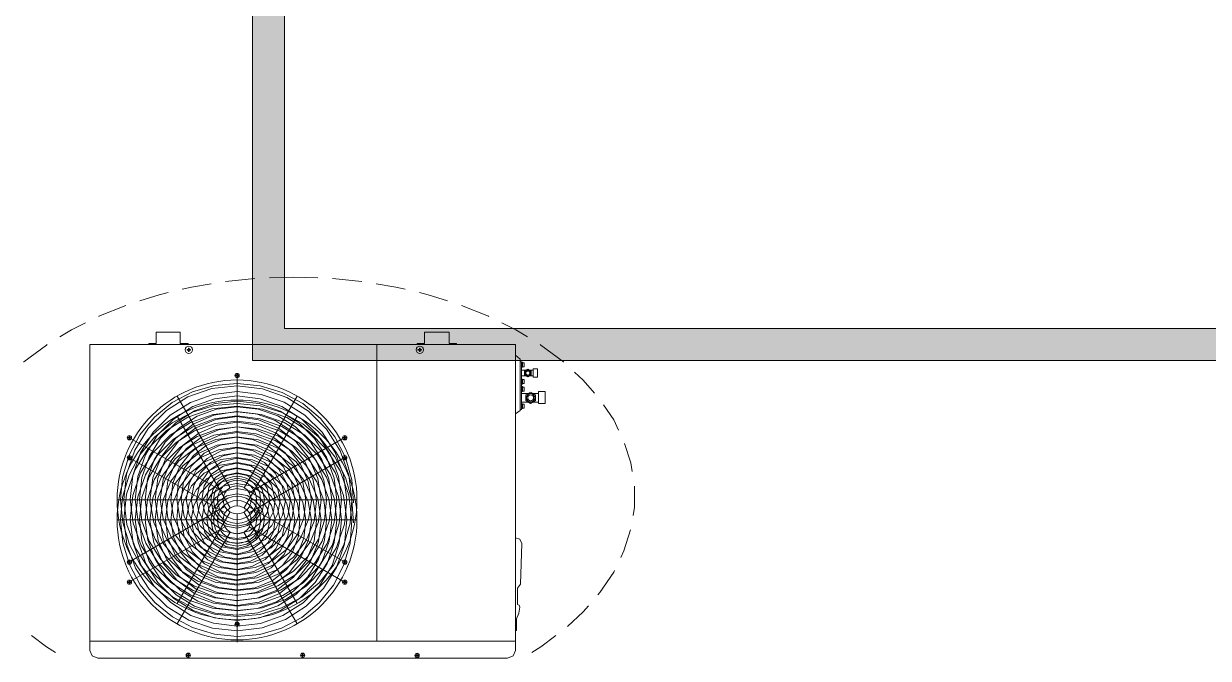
# Model space of a CAD drawing. Header units: millimetres. Extents: x 2773669 to 2919208, y -67651 to -3984.
# Drawn here: x 2820861 to 2822710, y -50773 to -49783 of the extents above; entities that cross this region are included whole.
import ezdxf

# ---------------------------------------------------------------- set-up
doc = ezdxf.new("R2010")
doc.units = ezdxf.units.MM
doc.header["$MEASUREMENT"] = 0
for name, color, linetype, true_color in [('PDF2_0_Pen_No__20', 7, 'Continuous', 0x999999), ('PDF2_a.drain', 7, 'Continuous', 0x808000), ('PDF2_Interior - Furniture _Pen_No__161', 252, 'Continuous', 0x696969)]:
    doc.layers.add(name, color=color, linetype=linetype, true_color=true_color)
doc.layers.add('PDF2_Kondenzati', color=7, linetype='Continuous')
doc.layers.add('Shell - Roof_Pen_No__82', color=7, linetype='Continuous', lineweight=0, true_color=0xaaaaaa)
doc.layers.add('Structural - Bearing_Pen_No__82', color=7, linetype='Continuous', lineweight=0, true_color=0xaaaaaa)
doc.layers.add('Structural - Bearing_Pen_No__1', color=7, linetype='Continuous', lineweight=0)
doc.layers.add('Structural - Bearing_Pen_No__19', color=255, linetype='Continuous', lineweight=0)

msp = doc.modelspace()

# ---------------------------------------------------------------- hatches: boundary and pattern name
at = {"layer": 'Structural - Bearing_Pen_No__19', "linetype": 'Continuous', "lineweight": 0}
msp.add_hatch(color=255, dxfattribs=at).paths.add_polyline_path([(2821218.17292, -50308.54946), (2821218.17292, -49658.54946), (2821268.17292, -49658.54946), (2821268.17292, -50258.54945), (2823618.17292, -50258.54945), (2823618.17292, -49658.54946), (2823667.83417, -49658.54946), (2823667.83417, -50308.54946)])

# ---------------------------------------------------------------- linework, layer by layer
at = {"layer": 'PDF2_0_Pen_No__20', "lineweight": 0}
for points in [[(2821230.17178, -50572.96558), (2821221.78671, -50586.08416), (2821209.07386, -50595.0102), (2821193.92664, -50598.36423), (2821178.23844, -50595.25364), (2821164.98462, -50586.35465), (2821156.05858, -50573.04673), (2821153.08323, -50557.35853), (2821156.05858, -50541.64329), (2821164.98462, -50528.33537), (2821178.23844, -50519.46343), (2821194.19713, -50516.35283), (2821209.88532, -50519.38228), (2821223.40963, -50528.01079), (2821232.87664, -50541.02117), (2821236.93393, -50556.60117), (2821233.6881, -50573.34426), (2821224.49157, -50587.68003), (2821210.42629, -50597.57982), (2821193.92664, -50601.63711), (2821176.34504, -50598.60767), (2821160.92733, -50588.95131), (2821150.64886, -50574.18277), (2821146.86205, -50556.60117), (2821150.10789, -50538.28926), (2821160.11587, -50522.62811), (2821175.2631, -50512.07915), (2821193.65615, -50508.2653), (2821212.86067, -50511.91686), (2821229.63081, -50522.62811), (2821240.99123, -50538.85728), (2821245.04852, -50558.11589), (2821240.72074, -50577.50975), (2821229.63081, -50594.03645), (2821213.13115, -50605.53211), (2821193.92664, -50610.50906), (2821173.36969, -50605.93784), (2821156.05858, -50594.25284), (2821143.88671, -50577.02287), (2821138.74747, -50556.60117), (2821142.53427, -50535.25982), (2821154.16518, -50517.02905), (2821172.01726, -50504.69488), (2821193.11518, -50500.17776), (2821215.56553, -50504.20801), (2821234.49956, -50516.27169), (2821247.75338, -50534.6377), (2821253.1631, -50556.60117), (2821250.72873, -50575.31881), (2821242.34366, -50592.33239), (2821229.36032, -50605.91079), (2821212.59018, -50614.70159), (2821193.92664, -50617.83923), (2821174.72212, -50615.16142), (2821157.14053, -50606.6411), (2821143.07525, -50593.0627), (2821134.1492, -50575.83273), (2821130.63289, -50556.60117), (2821136.04261, -50532.60905), (2821149.8374, -50512.1603), (2821169.85337, -50498.01388), (2821193.92664, -50492.06318), (2821213.94261, -50496.12047), (2821232.06518, -50505.72273), (2821246.94192, -50520.11259), (2821256.94991, -50538.07287), (2821261.27769, -50558.11589), (2821257.76137, -50578.72694), (2821248.02387, -50597.25524), (2821233.14713, -50612.02378), (2821214.75407, -50621.62604), (2821194.19713, -50625.1694), (2821172.28775, -50622.51864), (2821152.27178, -50613.07867), (2821136.31309, -50597.82326), (2821126.30511, -50578.34826), (2821122.5183, -50556.60117), (2821126.57559, -50534.69179), (2821136.85407, -50514.91926), (2821152.54226, -50499.04172), (2821172.28775, -50488.41162), (2821193.92664, -50483.97565), (2821216.64747, -50488.46571), (2821236.93393, -50499.23106), (2821253.43359, -50515.40613), (2821264.52352, -50535.5844), (2821269.39227, -50558.11589), (2821265.06449, -50581.29655), (2821254.24505, -50602.20513), (2821237.74539, -50618.97527), (2821217.18845, -50630.1734), (2821193.92664, -50634.79871), (2821169.85337, -50630.55208), (2821148.21448, -50619.3269), (2821130.63289, -50602.17808), (2821119.27247, -50580.62034), (2821114.6742, -50556.60117), (2821119.00198, -50532.33857), (2821130.3624, -50510.40214), (2821147.40303, -50492.7394), (2821169.04192, -50480.8921), (2821193.11518, -50475.88811), (2821218.27039, -50480.48637), (2821240.99123, -50492.06318), (2821259.38428, -50509.67183), (2821271.82664, -50531.79759), (2821277.50685, -50556.60117), (2821273.17908, -50582.64899), (2821261.27769, -50606.20833), (2821243.15512, -50625.1694), (2821219.89331, -50637.77406), (2821193.92664, -50642.88625), (2821167.419, -50638.23388), (2821143.34573, -50625.87267), (2821124.14122, -50606.93864), (2821111.42837, -50583.10881), (2821106.55962, -50556.60117), (2821110.34643, -50529.09273), (2821122.78879, -50504.23506), (2821142.53427, -50484.54367), (2821167.419, -50471.96606), (2821194.7381, -50467.80057), (2821221.78671, -50472.91276), (2821246.13046, -50485.76085), (2821265.87595, -50505.20881), (2821278.85928, -50529.52551), (2821283.99852, -50556.60117), (2821279.94123, -50585.29975), (2821267.49887, -50611.34756), (2821247.21241, -50632.22909), (2821221.78671, -50645.88864), (2821193.11518, -50650.97378), (2821164.44365, -50645.96979), (2821138.47698, -50632.39138), (2821117.92004, -50611.591), (2821104.66622, -50585.48909), (2821099.79747, -50556.60117), (2821102.23184, -50531.71645), (2821111.15788, -50508.37349), (2821125.76413, -50488.22228), (2821145.50962, -50472.72342), (2821168.50094, -50462.98592), (2821193.11518, -50459.71304), (2821218.27039, -50463.3646), (2821241.80268, -50473.1562), (2821261.81866, -50488.49276), (2821277.77734, -50508.37349), (2821288.05581, -50531.5812), (2821292.1131, -50556.60117), (2821289.67873, -50582.83833), (2821280.4822, -50607.45256), (2821264.79401, -50628.60458), (2821243.96657, -50644.72555), (2821219.35234, -50654.62534), (2821193.11518, -50657.54659), (2821167.419, -50653.81389), (2821143.07525, -50643.8059), (2821122.24782, -50628.1177), (2821105.74816, -50607.72305), (2821094.92872, -50583.89322), (2821090.33045, -50558.11589), (2821093.84677, -50531.12138), (2821104.12524, -50505.91207), (2821120.6249, -50484.16499), (2821141.9933, -50467.3137), (2821167.14851, -50456.49425), (2821193.92664, -50452.38287), (2821221.24574, -50456.30491), (2821246.40095, -50466.90797), (2821268.31033, -50483.51582), (2821285.35095, -50505.10061), (2821296.44088, -50530.25582), (2821301.03915, -50557.35853), (2821298.0638, -50585.62433), (2821287.78533, -50612.10492), (2821271.01519, -50634.87986), (2821248.56484, -50652.27212), (2821222.32768, -50663.03746), (2821193.92664, -50666.39149), (2821165.25511, -50662.95632), (2821138.47698, -50652.16392), (2821115.21518, -50634.77166), (2821097.36309, -50611.94263), (2821086.00267, -50585.2727), (2821082.21587, -50556.60117), (2821086.00267, -50527.57801), (2821097.36309, -50500.55644), (2821114.94469, -50477.26759), (2821138.2065, -50459.25321), (2821164.98462, -50447.75755), (2821193.92664, -50443.51092), (2821223.40963, -50448.16328), (2821250.72873, -50459.92943), (2821274.53151, -50478.07905), (2821292.92456, -50501.50315), (2821304.82595, -50528.7411), (2821309.96519, -50558.11589), (2821305.36692, -50588.13985), (2821293.46554, -50616.02697), (2821275.07248, -50640.07319), (2821250.99921, -50658.68264), (2821223.13914, -50670.66517), (2821193.11518, -50675.26344), (2821162.82073, -50670.66517), (2821134.41969, -50658.60149), (2821109.80545, -50639.77566), (2821090.87142, -50615.40486), (2821078.69955, -50587.08496), (2821074.10128, -50556.60117), (2821078.42906, -50525.71165), (2821090.60094, -50496.93193), (2821109.80545, -50472.18245), (2821134.41969, -50453.05908), (2821163.09122, -50440.77901), (2821193.92664, -50436.18075), (2821225.57352, -50440.80606), (2821254.78602, -50453.16727), (2821280.21171, -50472.47998), (2821299.9572, -50497.49995), (2821312.94054, -50526.68541), (2821318.07977, -50558.11589), (2821314.02248, -50590.57423), (2821301.58012, -50620.86868), (2821281.83463, -50646.86239), (2821255.86796, -50666.79722), (2821225.57352, -50679.23958), (2821193.11518, -50683.35097), (2821160.65685, -50678.48222), (2821130.3624, -50665.60708), (2821104.12524, -50645.48291), (2821084.10927, -50619.46215), (2821070.85545, -50589.1677), (2821065.9867, -50556.60117), (2821070.04399, -50523.22318), (2821082.75684, -50492.06318), (2821103.0433, -50465.258), (2821129.55094, -50444.67401), (2821160.65685, -50431.74477), (2821193.92664, -50427.33585), (2821227.46692, -50432.39394), (2821258.57282, -50445.67481), (2821285.62144, -50466.28585), (2821306.44887, -50492.95578), (2821319.97318, -50524.00759), (2821325.3829, -50557.43968), (2821320.78463, -50591.60208), (2821307.8013, -50623.51944), (2821286.97387, -50650.97378), (2821259.92526, -50672.20694), (2821228.27838, -50685.73125), (2821193.92664, -50690.68115), (2821159.5749, -50685.73125), (2821127.38705, -50672.34219), (2821099.79747, -50651.37951), (2821077.88809, -50624.16861), (2821063.82281, -50592.41353), (2821057.87212, -50558.11589), (2821062.74087, -50522.8445), (2821076.26517, -50489.89929), (2821097.63358, -50461.4171), (2821125.49365, -50439.29134), (2821157.95198, -50424.92852), (2821193.11518, -50419.24831), (2821223.9506, -50423.11627), (2821253.1631, -50433.52998), (2821279.40026, -50450.00259), (2821301.30963, -50471.72262), (2821318.35026, -50497.71634), (2821329.1697, -50526.71245), (2821333.49748, -50557.38558), (2821330.52213, -50588.87017), (2821320.78463, -50618.89413), (2821304.28498, -50645.88864), (2821282.10512, -50668.39309), (2821255.32699, -50685.24437), (2821225.57352, -50695.5499), (2821193.92664, -50698.76868), (2821162.55025, -50694.90073), (2821132.52629, -50684.29767), (2821105.74816, -50667.44639), (2821083.02733, -50645.15833), (2821065.9867, -50618.51545), (2821054.89677, -50588.76197), (2821050.56899, -50557.33148), (2821054.08531, -50525.22478), (2821064.63427, -50494.71394), (2821081.6749, -50467.28665), (2821104.39573, -50444.29533), (2821131.71483, -50426.87602), (2821162.00928, -50415.89429), (2821193.92664, -50411.91814), (2821226.65546, -50415.54265), (2821257.49088, -50426.25391), (2821285.35095, -50443.53797), (2821308.61276, -50466.52929), (2821326.19436, -50494.09183), (2821337.28429, -50524.87315), (2821341.61207, -50557.35853), (2821337.82526, -50590.43899), (2821327.00582, -50621.89652), (2821309.42422, -50650.13527), (2821285.89192, -50673.69462), (2821257.76137, -50691.41146), (2821226.38497, -50702.42024), (2821193.11518, -50706.09885), (2821159.5749, -50702.74483), (2821127.65754, -50691.92538), (2821098.98601, -50674.20854), (2821074.91274, -50650.48691), (2821056.79017, -50621.97767), (2821045.42975, -50590.14145), (2821041.64295, -50556.60117), (2821045.15927, -50522.49287), (2821056.51969, -50490.06158), (2821074.37177, -50460.93023), (2821098.71552, -50436.58648), (2821127.65754, -50418.27456), (2821159.84539, -50406.91415), (2821193.92664, -50403.0462), (2821228.27838, -50407.15758), (2821261.0072, -50418.70734), (2821290.49019, -50437.12745), (2821314.83394, -50461.55234), (2821333.49748, -50490.76485), (2821345.39887, -50523.33138), (2821349.45616, -50557.71016), (2821345.66936, -50592.44058), (2821334.30894, -50625.43989), (2821315.91588, -50655.05812), (2821291.30165, -50679.83465), (2821261.54817, -50698.52524), (2821228.81935, -50710.15615), (2821193.92664, -50714.18639), (2821158.76344, -50710.26434), (2821125.49365, -50698.63344), (2821095.46969, -50679.8617), (2821070.31448, -50654.94993), (2821051.38045, -50625.08826), (2821039.47906, -50591.73732), (2821035.15128, -50556.60117), (2821038.93809, -50521.0052), (2821050.83948, -50487.14033), (2821069.50302, -50456.71064), (2821094.65823, -50431.1497), (2821124.68219, -50411.7829), (2821158.49296, -50399.50283), (2821193.92664, -50394.95866), (2821229.90129, -50399.47578), (2821263.98255, -50411.64765), (2821294.54748, -50430.93332), (2821320.24366, -50456.41311), (2821339.71866, -50486.81575), (2821352.16103, -50520.76176), (2821356.75929, -50556.60117), (2821353.51346, -50593.46843), (2821342.15304, -50628.63163), (2821322.67804, -50660.25146), (2821296.98185, -50686.705), (2821265.60546, -50706.61278), (2821230.71275, -50718.94695), (2821193.92664, -50723.05834), (2821157.14053, -50718.64941), (2821121.97733, -50706.20705), (2821090.33045, -50686.35337), (2821064.0933, -50660.06212), (2821044.07732, -50628.63163), (2821031.63496, -50593.54958), (2821027.0367, -50556.60117), (2821031.09399, -50519.24704), (2821043.26587, -50483.73221), (2821063.01135, -50451.81484), (2821089.51899, -50425.17196), (2821121.16587, -50405.07484), (2821156.59955, -50392.60543), (2821193.92664, -50388.38585), (2821231.52421, -50392.60543), (2821267.49887, -50405.02074), (2821299.68672, -50424.98262), (2821326.73533, -50451.54436), (2821347.29227, -50483.40762), (2821360.27561, -50519.0036), (2821365.14436, -50556.60117), (2821361.35755, -50595.0102), (2821349.18568, -50631.57993), (2821328.89922, -50664.47104), (2821301.85061, -50692.00653), (2821269.39227, -50712.80691), (2821233.14713, -50725.81729), (2821194.7381, -50730.38851), (2821155.7881, -50726.33122), (2821118.46101, -50713.69952), (2821084.92073, -50693.11552), (2821056.79017, -50665.60708), (2821035.69225, -50632.55368), (2821022.16795, -50595.60527), (2821017.2992, -50556.60117), (2821021.62697, -50517.1102), (2821034.33982, -50479.53967), (2821055.43774, -50445.8371), (2821083.5683, -50417.73359), (2821117.10858, -50396.66272), (2821154.70615, -50383.70644), (2821194.19713, -50379.54095), (2821233.6881, -50384.27446), (2821271.55616, -50397.60942), (2821305.36692, -50418.89668), (2821333.49748, -50447.10839), (2821354.86589, -50480.86505), (2821368.39019, -50518.48968), (2821373.25894, -50558.11589), (2821370.55408, -50593.49548), (2821360.81658, -50627.63083), (2821344.31693, -50659.11541), (2821322.13706, -50686.73205), (2821294.81797, -50709.34469), (2821263.44157, -50726.03368), (2821229.63081, -50736.12282), (2821194.19713, -50739.23341), (2821158.76344, -50735.77118), (2821124.4117, -50725.43861), (2821093.03531, -50708.64142), (2821065.44573, -50686.02878), (2821042.72489, -50658.46625), (2821025.95475, -50627.00871), (2821015.67628, -50592.87336), (2821012.15996, -50557.35853), (2821015.40579, -50521.76256), (2821025.41378, -50487.46492), (2821042.18392, -50455.87214), (2821064.90476, -50428.22845), (2821092.49434, -50405.56172), (2821124.14122, -50388.84567), (2821158.49296, -50378.67539), (2821193.92664, -50375.48366), (2821229.90129, -50379.08112), (2821264.52352, -50389.76533), (2821296.44088, -50407.07644), (2821324.30095, -50430.36529), (2821346.7513, -50458.68519), (2821363.25096, -50490.92714), (2821373.25894, -50525.7928), (2821375.69332, -50561.92975)], [(2821193.92664, -50535.6385), (2821193.92664, -50366.58466)], [(2821183.10719, -50538.55975), (2821100.60892, -50395.36439)], [(2821205.01657, -50538.55975), (2821287.78533, -50395.44553)], [(2821028.9301, -50461.79578), (2821175.2631, -50546.40384)], [(2821212.59018, -50546.2145), (2821358.92318, -50461.57939)], [(2821007.02072, -50557.35853), (2821172.28775, -50557.35853)], [(2821215.83602, -50557.35853), (2821381.10304, -50557.33148)], [(2821028.65961, -50652.5426), (2821174.99261, -50567.90749)], [(2821100.33844, -50719.27153), (2821183.10719, -50576.13027)], [(2821193.92664, -50748.1324), (2821193.92664, -50579.05152)], [(2821287.51484, -50719.35268), (2821204.74608, -50576.13027)], [(2821212.86067, -50568.12388), (2821359.19366, -50652.73194)]]:
    msp.add_lwpolyline(points, dxfattribs=at)
for points in [[(2821025.41378, -50459.87533), (2821023.24989, -50459.87533), (2821023.24989, -50460.68679), (2821025.41378, -50460.68679), (2821025.41378, -50462.98592), (2821026.22524, -50462.98592), (2821026.22524, -50460.68679), (2821028.65961, -50460.68679), (2821028.65961, -50459.87533), (2821026.22524, -50459.87533), (2821026.22524, -50457.5762), (2821025.41378, -50457.5762)], [(2821361.62804, -50459.87533), (2821359.46415, -50459.87533), (2821359.46415, -50460.71384), (2821361.62804, -50460.71384), (2821361.62804, -50463.01297), (2821362.4395, -50463.01297), (2821362.4395, -50460.71384), (2821364.87387, -50460.71384), (2821364.87387, -50459.87533), (2821362.4395, -50459.87533), (2821362.4395, -50457.5762), (2821361.62804, -50457.5762)], [(2821025.41378, -50654.00323), (2821023.24989, -50654.00323), (2821023.24989, -50654.84173), (2821025.41378, -50654.84173), (2821025.41378, -50657.14087), (2821026.22524, -50657.14087), (2821026.22524, -50654.84173), (2821028.65961, -50654.84173), (2821028.65961, -50654.00323), (2821026.22524, -50654.00323), (2821026.22524, -50651.70409), (2821025.41378, -50651.70409)], [(2821361.62804, -50654.00323), (2821359.46415, -50654.00323), (2821359.46415, -50654.84173), (2821361.62804, -50654.84173), (2821361.62804, -50657.14087), (2821362.4395, -50657.14087), (2821362.4395, -50654.84173), (2821364.87387, -50654.84173), (2821364.87387, -50654.00323), (2821362.4395, -50654.00323), (2821362.4395, -50651.70409), (2821361.62804, -50651.70409)]]:
    msp.add_lwpolyline(points, close=True, dxfattribs=at)
at = {"layer": 'PDF2_a.drain', "lineweight": 0}
for points in [[(2821108.45302, -50197.20625), (2821123.05927, -50193.77108), (2821153.35372, -50188.71299)], [(2821176.07455, -50185.00733), (2821221.51622, -50180.51726)], [(2821244.50755, -50179.32712), (2821282.3756, -50178.10993), (2821320.24366, -50179.32712)], [(2821342.9645, -50180.51726), (2821388.67665, -50185.00733)], [(2821411.127, -50188.71299), (2821441.69193, -50193.77108), (2821456.29819, -50197.20625)], [(2821042.18392, -50215.30177), (2821072.47837, -50205.80771), (2821086.27316, -50202.50778)], [(2821478.47805, -50202.50778), (2821492.27284, -50205.80771), (2821522.56729, -50215.30177)], [(2820978.07871, -50239.48323), (2820978.07871, -50239.37504), (2821020.54503, -50222.44261)], [(2821544.20618, -50222.44261), (2821586.40201, -50239.37504), (2821586.6725, -50239.48323)], [(2820917.48981, -50271.67108), (2820935.61239, -50260.5541), (2820957.52176, -50249.68056)], [(2821607.22945, -50249.68056), (2821629.13882, -50260.5541), (2821647.26139, -50271.67108)], [(2820860.95821, -50310.94567), (2820861.2287, -50310.70223), (2820896.3919, -50284.41098), (2820897.74433, -50283.59952)], [(2821667.00688, -50283.59952), (2821668.08882, -50284.41098), (2821703.25202, -50310.70223), (2821703.52251, -50310.94567)], [(2821720.56313, -50326.47157), (2821734.08744, -50339.13032), (2821751.93953, -50359.66022)], [(2821766.0048, -50377.72869), (2821781.693, -50401.23394), (2821789.26661, -50417.00328)], [(2821798.73363, -50437.77661), (2821808.47113, -50468.17926), (2821810.63502, -50481.8929)], [(2821814.15133, -50504.53259), (2821814.15133, -50537.26141), (2821811.98745, -50550.1636)], [(2821808.20064, -50572.74919), (2821797.65168, -50605.64031), (2821792.78293, -50615.75649)], [(2821782.77494, -50636.34048), (2821781.693, -50638.66666), (2821760.3246, -50670.50288), (2821757.07876, -50674.23559)], [(2821742.20202, -50691.5467), (2821734.08744, -50700.77028), (2821709.4732, -50723.57226)], [(2820910.45718, -50764.09108), (2820896.3919, -50755.46257), (2820873.13009, -50737.93507)], [(2821691.62112, -50737.93507), (2821668.08882, -50755.46257), (2821654.02355, -50764.09108)]]:
    msp.add_lwpolyline(points, dxfattribs=at)
at = {"layer": 'PDF2_a.drain', "color": 7, "lineweight": 0}
for centre, radius in [((2821193.95628, -50525.93063), 187.14677), ((2821652.09941, -50366.5808), 6.52266), ((2821193.96901, -50525.88918), 36.74386), ((2821194.02737, -50526.08287), 30.46437), ((2821194.08092, -50525.92049), 21.75518)]:
    msp.add_circle(centre, radius, dxfattribs=at)
for points in [[(2821112.7808, -50291.63296), (2821112.7808, -50288.44122), (2821115.48566, -50285.8716), (2821118.7315, -50285.8716)], [(2821118.7315, -50297.39431), (2821115.48566, -50297.39431), (2821112.7808, -50294.79765), (2821112.7808, -50291.63296)], [(2821118.7315, -50285.8716), (2821121.70684, -50285.8716), (2821124.4117, -50288.44122), (2821124.4117, -50291.63296)], [(2821124.4117, -50291.63296), (2821124.4117, -50294.79765), (2821121.70684, -50297.39431), (2821118.7315, -50297.39431)], [(2821473.33881, -50291.63296), (2821473.33881, -50288.44122), (2821476.04367, -50285.8716), (2821479.01902, -50285.8716)], [(2821479.01902, -50297.39431), (2821476.04367, -50297.39431), (2821473.33881, -50294.79765), (2821473.33881, -50291.63296)], [(2821479.01902, -50285.8716), (2821482.26485, -50285.8716), (2821484.96971, -50288.44122), (2821484.96971, -50291.63296)], [(2821484.96971, -50291.63296), (2821484.96971, -50294.79765), (2821482.26485, -50297.39431), (2821479.01902, -50297.39431)], [(2821190.68081, -50331.85425), (2821190.68081, -50330.01494), (2821192.03324, -50328.50022), (2821193.92664, -50328.50022)], [(2821193.92664, -50335.23532), (2821192.03324, -50335.23532), (2821190.68081, -50333.7206), (2821190.68081, -50331.85425)], [(2821193.92664, -50328.50022), (2821195.82004, -50328.50022), (2821197.44296, -50330.01494), (2821197.44296, -50331.85425)], [(2821197.44296, -50331.85425), (2821197.44296, -50333.7206), (2821195.82004, -50335.23532), (2821193.92664, -50335.23532)], [(2821643.2041, -50328.04039), (2821643.2041, -50325.60602), (2821645.0975, -50323.63147), (2821647.53188, -50323.63147)], [(2821647.53188, -50332.47636), (2821645.0975, -50332.47636), (2821643.2041, -50330.47477), (2821643.2041, -50328.04039)], [(2821644.55653, -50328.04039), (2821644.55653, -50326.33633), (2821645.90896, -50324.9298), (2821647.53188, -50324.9298)], [(2821647.53188, -50331.15098), (2821645.90896, -50331.15098), (2821644.55653, -50329.7715), (2821644.55653, -50328.04039)], [(2821647.53188, -50323.63147), (2821649.96625, -50323.63147), (2821652.13014, -50325.60602), (2821652.13014, -50328.04039)], [(2821647.53188, -50324.9298), (2821649.42528, -50324.9298), (2821650.77771, -50326.33633), (2821650.77771, -50328.04039)], [(2821652.13014, -50328.04039), (2821652.13014, -50330.47477), (2821649.96625, -50332.47636), (2821647.53188, -50332.47636)], [(2821650.77771, -50328.04039), (2821650.77771, -50329.7715), (2821649.42528, -50331.15098), (2821647.53188, -50331.15098)], [(2821647.53188, -50366.63876), (2821647.53188, -50364.12324), (2821649.69577, -50362.06755), (2821652.13014, -50362.06755)], [(2821652.13014, -50371.18293), (2821649.69577, -50371.18293), (2821647.53188, -50369.15428), (2821647.53188, -50366.63876)], [(2821652.13014, -50362.06755), (2821654.56452, -50362.06755), (2821656.72841, -50364.12324), (2821656.72841, -50366.63876)], [(2821656.72841, -50366.63876), (2821656.72841, -50369.15428), (2821654.56452, -50371.18293), (2821652.13014, -50371.18293)], [(2821022.43843, -50428.93172), (2821022.43843, -50427.06536), (2821024.06135, -50425.55064), (2821025.95475, -50425.55064)], [(2821025.95475, -50432.28575), (2821024.06135, -50432.28575), (2821022.43843, -50430.79807), (2821022.43843, -50428.93172)], [(2821025.95475, -50425.55064), (2821027.84816, -50425.55064), (2821029.20059, -50427.06536), (2821029.20059, -50428.93172)], [(2821029.20059, -50428.93172), (2821029.20059, -50430.79807), (2821027.84816, -50432.28575), (2821025.95475, -50432.28575)], [(2821358.65269, -50428.93172), (2821358.65269, -50427.06536), (2821360.27561, -50425.57769), (2821362.16901, -50425.57769)], [(2821362.16901, -50432.28575), (2821360.27561, -50432.28575), (2821358.65269, -50430.79807), (2821358.65269, -50428.93172)], [(2821362.16901, -50425.57769), (2821364.06242, -50425.57769), (2821365.41485, -50427.06536), (2821365.41485, -50428.93172)], [(2821365.41485, -50428.93172), (2821365.41485, -50430.79807), (2821364.06242, -50432.28575), (2821362.16901, -50432.28575)], [(2821022.43843, -50623.05961), (2821022.43843, -50621.19326), (2821024.06135, -50619.70559), (2821025.95475, -50619.70559)], [(2821025.95475, -50626.41364), (2821024.06135, -50626.41364), (2821022.43843, -50624.92597), (2821022.43843, -50623.05961)], [(2821025.95475, -50619.70559), (2821027.84816, -50619.70559), (2821029.20059, -50621.19326), (2821029.20059, -50623.05961)], [(2821029.20059, -50623.05961), (2821029.20059, -50624.92597), (2821027.84816, -50626.41364), (2821025.95475, -50626.41364)], [(2821358.65269, -50623.05961), (2821358.65269, -50621.19326), (2821360.27561, -50619.70559), (2821362.16901, -50619.70559)], [(2821362.16901, -50626.41364), (2821360.27561, -50626.41364), (2821358.65269, -50624.92597), (2821358.65269, -50623.05961)], [(2821362.16901, -50619.70559), (2821364.06242, -50619.70559), (2821365.41485, -50621.19326), (2821365.41485, -50623.05961)], [(2821365.41485, -50623.05961), (2821365.41485, -50624.92597), (2821364.06242, -50626.41364), (2821362.16901, -50626.41364)], [(2821190.68081, -50720.13709), (2821190.68081, -50718.27073), (2821192.03324, -50716.75601), (2821193.92664, -50716.75601)], [(2821193.92664, -50723.49111), (2821192.03324, -50723.49111), (2821190.68081, -50721.97639), (2821190.68081, -50720.13709)], [(2821193.92664, -50716.75601), (2821195.82004, -50716.75601), (2821197.44296, -50718.27073), (2821197.44296, -50720.13709)], [(2821197.44296, -50720.13709), (2821197.44296, -50721.97639), (2821195.82004, -50723.49111), (2821193.92664, -50723.49111)], [(2821114.40372, -50768.52705), (2821114.40372, -50766.6607), (2821115.75615, -50765.17303), (2821117.64955, -50765.17303)], [(2821117.64955, -50765.17303), (2821119.54295, -50765.17303), (2821121.16587, -50766.6607), (2821121.16587, -50768.52705)], [(2821292.92456, -50768.52705), (2821292.92456, -50766.6607), (2821294.54748, -50765.17303), (2821296.44088, -50765.17303)], [(2821296.44088, -50765.17303), (2821298.0638, -50765.17303), (2821299.68672, -50766.6607), (2821299.68672, -50768.52705)], [(2821471.44541, -50768.85164), (2821471.44541, -50767.01233), (2821473.06833, -50765.49761), (2821474.96173, -50765.49761)], [(2821474.96173, -50765.49761), (2821476.85513, -50765.49761), (2821478.20756, -50767.01233), (2821478.20756, -50768.85164)], [(2821117.64955, -50771.88108), (2821115.75615, -50771.88108), (2821114.40372, -50770.39341), (2821114.40372, -50768.52705)], [(2821121.16587, -50768.52705), (2821121.16587, -50770.39341), (2821119.54295, -50771.88108), (2821117.64955, -50771.88108)], [(2821296.44088, -50771.88108), (2821294.54748, -50771.88108), (2821292.92456, -50770.39341), (2821292.92456, -50768.52705)], [(2821299.68672, -50768.52705), (2821299.68672, -50770.39341), (2821298.0638, -50771.88108), (2821296.44088, -50771.88108)], [(2821474.96173, -50772.23271), (2821473.06833, -50772.23271), (2821471.44541, -50770.71799), (2821471.44541, -50768.85164)], [(2821478.20756, -50768.85164), (2821478.20756, -50770.71799), (2821476.85513, -50772.23271), (2821474.96173, -50772.23271)]]:
    msp.add_open_spline(points, degree=3, dxfattribs=at)
at = {"layer": 'PDF2_Interior - Furniture _Pen_No__161', "color": 253, "lineweight": 0, "true_color": 0x999999}
for centre, radius in [((2821193.9332, -50557.28393), 187.16986), ((2821193.96328, -50557.25988), 36.74954), ((2821194.02737, -50557.43222), 30.46437), ((2821194.07525, -50557.29122), 21.76081)]:
    msp.add_circle(centre, radius, dxfattribs=at)
for points in [[(2821022.43843, -50460.28106), (2821022.43843, -50458.44175), (2821024.06135, -50456.92703), (2821025.95475, -50456.92703)], [(2821025.95475, -50463.66214), (2821024.06135, -50463.66214), (2821022.43843, -50462.14741), (2821022.43843, -50460.28106)], [(2821025.95475, -50456.92703), (2821027.84816, -50456.92703), (2821029.20059, -50458.44175), (2821029.20059, -50460.28106)], [(2821029.20059, -50460.28106), (2821029.20059, -50462.14741), (2821027.84816, -50463.66214), (2821025.95475, -50463.66214)], [(2821358.65269, -50460.30811), (2821358.65269, -50458.44175), (2821360.27561, -50456.92703), (2821362.16901, -50456.92703)], [(2821362.16901, -50463.66214), (2821360.27561, -50463.66214), (2821358.65269, -50462.14741), (2821358.65269, -50460.30811)], [(2821362.16901, -50456.92703), (2821364.06242, -50456.92703), (2821365.41485, -50458.44175), (2821365.41485, -50460.30811)], [(2821365.41485, -50460.30811), (2821365.41485, -50462.14741), (2821364.06242, -50463.66214), (2821362.16901, -50463.66214)], [(2821022.43843, -50654.40896), (2821022.43843, -50652.56965), (2821024.06135, -50651.05493), (2821025.95475, -50651.05493)], [(2821025.95475, -50657.79003), (2821024.06135, -50657.79003), (2821022.43843, -50656.27531), (2821022.43843, -50654.40896)], [(2821025.95475, -50651.05493), (2821027.84816, -50651.05493), (2821029.20059, -50652.56965), (2821029.20059, -50654.40896)], [(2821029.20059, -50654.40896), (2821029.20059, -50656.27531), (2821027.84816, -50657.79003), (2821025.95475, -50657.79003)], [(2821358.65269, -50654.436), (2821358.65269, -50652.56965), (2821360.27561, -50651.05493), (2821362.16901, -50651.05493)], [(2821362.16901, -50657.79003), (2821360.27561, -50657.79003), (2821358.65269, -50656.27531), (2821358.65269, -50654.436)], [(2821362.16901, -50651.05493), (2821364.06242, -50651.05493), (2821365.41485, -50652.56965), (2821365.41485, -50654.436)], [(2821365.41485, -50654.436), (2821365.41485, -50656.27531), (2821364.06242, -50657.79003), (2821362.16901, -50657.79003)]]:
    msp.add_open_spline(points, degree=3, dxfattribs=at)
at = {"layer": 'PDF2_Kondenzati', "lineweight": 0}
for points in [[(2821056.2492, -50283.19379), (2821056.2492, -50281.94955), (2821067.60962, -50281.94955), (2821067.60962, -50264.01632), (2821104.9367, -50264.01632), (2821104.9367, -50281.94955), (2821117.64955, -50281.94955), (2821117.64955, -50283.19379)], [(2821474.96173, -50283.19379), (2821474.96173, -50281.94955), (2821486.59263, -50281.94955), (2821486.59263, -50264.01632), (2821525.00166, -50264.01632), (2821525.00166, -50281.94955), (2821536.36208, -50281.94955), (2821536.36208, -50283.19379)], [(2821412.20895, -50746.42834), (2821412.20895, -50283.19379)], [(2821638.06486, -50311.02681), (2821639.14681, -50311.02681), (2821639.14681, -50318.73567), (2821638.06486, -50318.73567)], [(2821639.14681, -50318.11355), (2821642.12216, -50318.11355), (2821642.12216, -50311.81122), (2821639.14681, -50311.81122)], [(2821193.92664, -50504.28915), (2821193.92664, -50335.23532)], [(2821638.06486, -50323.52327), (2821655.91695, -50323.52327)], [(2821655.91695, -50332.55751), (2821638.06486, -50332.55751)], [(2821638.06486, -50337.42626), (2821639.14681, -50337.42626), (2821639.14681, -50345.13511), (2821638.06486, -50345.13511)], [(2821639.14681, -50344.513), (2821642.12216, -50344.513), (2821642.12216, -50338.21067), (2821639.14681, -50338.21067)], [(2821230.17178, -50541.61624), (2821221.78671, -50554.70777), (2821209.07386, -50563.63381), (2821193.92664, -50566.98784), (2821178.23844, -50563.87725), (2821164.98462, -50554.97825), (2821156.05858, -50541.69739), (2821153.08323, -50525.98214), (2821156.05858, -50510.29395), (2821164.98462, -50496.98603), (2821178.23844, -50488.08703), (2821194.19713, -50485.00349), (2821209.88532, -50488.03294), (2821223.40963, -50496.6344), (2821232.87664, -50509.64478), (2821236.93393, -50525.22478), (2821233.6881, -50541.96787), (2821224.49157, -50556.30364), (2821210.42629, -50566.20343), (2821193.92664, -50570.28777), (2821176.34504, -50567.23128), (2821160.92733, -50557.60197), (2821150.64886, -50542.83343), (2821146.86205, -50525.22478), (2821150.10789, -50506.91287), (2821160.11587, -50491.27877), (2821175.2631, -50480.72981), (2821193.65615, -50476.91596), (2821212.86067, -50480.54047), (2821229.63081, -50491.27877), (2821240.99123, -50507.48089), (2821245.04852, -50526.76655), (2821240.72074, -50546.16041), (2821229.63081, -50562.68711), (2821213.13115, -50574.18277), (2821193.92664, -50579.13267), (2821173.36969, -50574.56145), (2821156.05858, -50562.87645), (2821143.88671, -50545.64648), (2821138.74747, -50525.22478), (2821142.53427, -50503.91047), (2821154.16518, -50485.67971), (2821172.01726, -50473.34554), (2821193.11518, -50468.80137), (2821215.56553, -50472.83162), (2821234.49956, -50484.8953), (2821247.75338, -50503.26131), (2821253.1631, -50525.22478), (2821250.72873, -50543.94242), (2821242.34366, -50560.956), (2821229.36032, -50574.5344), (2821212.59018, -50583.3252), (2821193.92664, -50586.46284), (2821174.72212, -50583.81208), (2821157.14053, -50575.26471), (2821143.07525, -50561.71336), (2821134.1492, -50544.45634), (2821130.63289, -50525.22478), (2821136.04261, -50501.23266), (2821149.8374, -50480.81096), (2821169.85337, -50466.66453), (2821193.92664, -50460.71384), (2821213.94261, -50464.74408), (2821232.06518, -50474.34634), (2821246.94192, -50488.7362), (2821256.94991, -50506.69648), (2821261.27769, -50526.76655), (2821257.76137, -50547.35055), (2821248.02387, -50565.90589), (2821233.14713, -50580.64739), (2821214.75407, -50590.24965), (2821194.19713, -50593.79301), (2821172.28775, -50591.14225), (2821152.27178, -50581.72933), (2821136.31309, -50566.47391), (2821126.30511, -50546.97186), (2821122.5183, -50525.22478), (2821126.57559, -50503.3154), (2821136.85407, -50483.54287), (2821152.54226, -50467.66533), (2821172.28775, -50457.03523), (2821193.92664, -50452.6263), (2821216.64747, -50457.08932), (2821236.93393, -50467.88172), (2821253.43359, -50484.02974), (2821264.52352, -50504.23506), (2821269.39227, -50526.76655), (2821265.06449, -50549.92016), (2821254.24505, -50570.82874), (2821237.74539, -50587.62593), (2821217.18845, -50598.79701), (2821193.92664, -50603.42232), (2821169.85337, -50599.17569), (2821148.21448, -50587.97756), (2821130.63289, -50570.80169), (2821119.27247, -50549.24395), (2821114.6742, -50525.22478), (2821119.00198, -50500.96217), (2821130.3624, -50479.0528), (2821147.40303, -50461.39005), (2821169.04192, -50449.54276), (2821193.11518, -50444.53877), (2821218.27039, -50449.10998), (2821240.99123, -50460.71384), (2821259.38428, -50478.29544), (2821271.82664, -50500.4212), (2821277.50685, -50525.22478), (2821273.17908, -50551.27259), (2821261.27769, -50574.85898), (2821243.15512, -50593.79301), (2821219.89331, -50606.39767), (2821193.92664, -50611.50986), (2821167.419, -50606.85749), (2821143.34573, -50594.52333), (2821124.14122, -50575.56225), (2821111.42837, -50551.75947), (2821106.55962, -50525.22478), (2821110.34643, -50497.74339), (2821122.78879, -50472.88571), (2821142.53427, -50453.16727), (2821167.419, -50440.58967), (2821194.7381, -50436.42418), (2821221.78671, -50441.53637), (2821246.13046, -50454.38446), (2821265.87595, -50473.83242), (2821278.85928, -50498.17617), (2821283.99852, -50525.22478), (2821279.94123, -50553.92336), (2821267.49887, -50579.99822), (2821247.21241, -50600.8527), (2821221.78671, -50614.51225), (2821193.11518, -50619.59739), (2821164.44365, -50614.5934), (2821138.47698, -50601.04204), (2821117.92004, -50580.21461), (2821104.66622, -50554.13975), (2821099.79747, -50525.22478), (2821102.23184, -50500.3671), (2821111.15788, -50476.9971), (2821125.76413, -50456.84589), (2821145.50962, -50441.34703), (2821168.50094, -50431.60953), (2821193.11518, -50428.33665), (2821218.27039, -50431.98821), (2821241.80268, -50441.80686), (2821261.81866, -50457.14342), (2821277.77734, -50477.02415), (2821288.05581, -50500.20481), (2821292.1131, -50525.22478), (2821289.67873, -50551.46193), (2821280.4822, -50576.07617), (2821264.79401, -50597.25524), (2821243.96657, -50613.37621), (2821219.35234, -50623.24895), (2821193.11518, -50626.1702), (2821167.419, -50622.46454), (2821143.07525, -50612.45656), (2821122.24782, -50596.76836), (2821105.74816, -50576.34666), (2821094.92872, -50552.54388), (2821090.33045, -50526.76655), (2821093.84677, -50499.74499), (2821104.12524, -50474.56273), (2821120.6249, -50452.81564), (2821141.9933, -50435.96436), (2821167.14851, -50425.11786), (2821193.92664, -50421.00647), (2821221.24574, -50424.92852), (2821246.40095, -50435.53158), (2821268.31033, -50452.16648), (2821285.35095, -50473.72422), (2821296.44088, -50498.87943), (2821301.03915, -50526.00919), (2821298.0638, -50554.27499), (2821287.78533, -50580.75558), (2821271.01519, -50603.50347), (2821248.56484, -50620.92277), (2821222.32768, -50631.68812), (2821193.92664, -50635.04215), (2821165.25511, -50631.57993), (2821138.47698, -50620.78753), (2821115.21518, -50603.39527), (2821097.36309, -50580.56624), (2821086.00267, -50553.92336), (2821082.21587, -50525.22478), (2821086.00267, -50496.22867), (2821097.36309, -50469.18005), (2821114.94469, -50445.8912), (2821138.2065, -50427.90387), (2821164.98462, -50416.40821), (2821193.92664, -50412.16158), (2821223.40963, -50416.78689), (2821250.72873, -50428.55304), (2821274.53151, -50446.72971), (2821292.92456, -50470.1538), (2821304.82595, -50497.39176), (2821309.96519, -50526.76655), (2821305.36692, -50556.76346), (2821293.46554, -50584.67763), (2821275.07248, -50608.6968), (2821250.99921, -50627.30625), (2821223.13914, -50639.28878), (2821193.11518, -50643.88705), (2821162.82073, -50639.31583), (2821134.41969, -50627.2251), (2821109.80545, -50608.39926), (2821090.87142, -50584.05551), (2821078.69955, -50555.70857), (2821074.10128, -50525.22478), (2821078.42906, -50494.33526), (2821090.60094, -50465.58259), (2821109.80545, -50440.83311), (2821134.41969, -50421.68269), (2821163.09122, -50409.42967), (2821193.92664, -50404.8314), (2821225.57352, -50409.45672), (2821254.78602, -50421.81793), (2821280.21171, -50441.13064), (2821299.9572, -50466.15061), (2821312.94054, -50495.30901), (2821318.07977, -50526.76655), (2821314.02248, -50559.22489), (2821301.58012, -50589.49228), (2821281.83463, -50615.51305), (2821255.86796, -50635.42083), (2821225.57352, -50647.86319), (2821193.11518, -50651.97458), (2821160.65685, -50647.13288), (2821130.3624, -50634.23069), (2821104.12524, -50614.13357), (2821084.10927, -50588.08576), (2821070.85545, -50557.81836), (2821065.9867, -50525.22478), (2821070.04399, -50491.84679), (2821082.75684, -50460.68679), (2821103.0433, -50433.88161), (2821129.55094, -50413.32467), (2821160.65685, -50400.36838), (2821193.92664, -50395.95946), (2821227.46692, -50401.0446), (2821258.57282, -50414.29842), (2821285.62144, -50434.93651), (2821306.44887, -50461.60644), (2821319.97318, -50492.6312), (2821325.3829, -50526.06329), (2821320.78463, -50560.25273), (2821307.8013, -50592.14305), (2821286.97387, -50619.62444), (2821259.92526, -50640.83055), (2821228.27838, -50654.35486), (2821193.92664, -50659.30475), (2821159.5749, -50654.35486), (2821127.38705, -50640.96579), (2821099.79747, -50620.03017), (2821077.88809, -50592.81926), (2821063.82281, -50561.06419), (2821057.87212, -50526.76655), (2821062.74087, -50491.46811), (2821076.26517, -50458.5229), (2821097.63358, -50430.06776), (2821125.49365, -50407.91495), (2821157.95198, -50393.55213), (2821193.11518, -50387.87192), (2821223.9506, -50391.73987), (2821253.1631, -50402.15359), (2821279.40026, -50418.6262), (2821301.30963, -50440.37328), (2821318.35026, -50466.33995), (2821329.1697, -50495.36311), (2821333.49748, -50526.00919), (2821330.52213, -50557.52082), (2821320.78463, -50587.54478), (2821304.28498, -50614.51225), (2821282.10512, -50637.0167), (2821255.32699, -50653.86798), (2821225.57352, -50664.1735), (2821193.92664, -50667.39229), (2821162.55025, -50663.52434), (2821132.52629, -50652.92128), (2821105.74816, -50636.07), (2821083.02733, -50613.80899), (2821065.9867, -50587.13906), (2821054.89677, -50557.38558), (2821050.56899, -50525.95509), (2821054.08531, -50493.87544), (2821064.63427, -50463.3646), (2821081.6749, -50435.91026), (2821104.39573, -50412.91894), (2821131.71483, -50395.52668), (2821162.00928, -50384.54494), (2821193.92664, -50380.54175), (2821226.65546, -50384.16626), (2821257.49088, -50394.87751), (2821285.35095, -50412.16158), (2821308.61276, -50435.1529), (2821326.19436, -50462.71544), (2821337.28429, -50493.49676), (2821341.61207, -50525.98214), (2821337.82526, -50559.08964), (2821327.00582, -50590.52013), (2821309.42422, -50618.75888), (2821285.89192, -50642.31823), (2821257.76137, -50660.06212), (2821226.38497, -50671.04385), (2821193.11518, -50674.72246), (2821159.5749, -50671.36844), (2821127.65754, -50660.54899), (2821098.98601, -50642.83215), (2821074.91274, -50619.11052), (2821056.79017, -50590.62833), (2821045.42975, -50558.79211), (2821041.64295, -50525.22478), (2821045.15927, -50491.14353), (2821056.51969, -50458.71224), (2821074.37177, -50429.58088), (2821098.71552, -50405.23713), (2821127.65754, -50386.92522), (2821159.84539, -50375.53776), (2821193.92664, -50371.69685), (2821228.27838, -50375.78119), (2821261.0072, -50387.33095), (2821290.49019, -50405.77811), (2821314.83394, -50430.17595), (2821333.49748, -50459.38846), (2821345.39887, -50491.98203), (2821349.45616, -50526.33377), (2821345.66936, -50561.06419), (2821334.30894, -50594.0635), (2821315.91588, -50623.70878), (2821291.30165, -50648.48531), (2821261.54817, -50667.14885), (2821228.81935, -50678.8068), (2821193.92664, -50682.83705), (2821158.76344, -50678.88795), (2821125.49365, -50667.25705), (2821095.46969, -50648.51236), (2821070.31448, -50623.57354), (2821051.38045, -50593.71187), (2821039.47906, -50560.38798), (2821035.15128, -50525.22478), (2821038.93809, -50489.62881), (2821050.83948, -50455.79099), (2821069.50302, -50425.33425), (2821094.65823, -50399.80036), (2821124.68219, -50380.40651), (2821158.49296, -50368.15348), (2821193.92664, -50363.58227), (2821229.90129, -50368.09939), (2821263.98255, -50380.29831), (2821294.54748, -50399.58397), (2821320.24366, -50425.03672), (2821339.71866, -50455.46641), (2821352.16103, -50489.41242), (2821356.75929, -50525.22478), (2821353.51346, -50562.09204), (2821342.15304, -50597.25524), (2821322.67804, -50628.90211), (2821296.98185, -50655.35566), (2821265.60546, -50675.26344), (2821230.71275, -50687.5976), (2821193.92664, -50691.68194), (2821157.14053, -50687.27302), (2821121.97733, -50674.83066), (2821090.33045, -50655.00402), (2821064.0933, -50628.71277), (2821044.07732, -50597.25524), (2821031.63496, -50562.20023), (2821027.0367, -50525.22478), (2821031.09399, -50487.87065), (2821043.26587, -50452.35582), (2821063.01135, -50420.4655), (2821089.51899, -50393.79557), (2821121.16587, -50373.7255), (2821156.59955, -50361.25609), (2821193.92664, -50357.00946), (2821231.52421, -50361.25609), (2821267.49887, -50373.64435), (2821299.68672, -50393.63328), (2821326.73533, -50420.19502), (2821347.29227, -50452.05828), (2821360.27561, -50487.62721), (2821365.14436, -50525.22478), (2821361.35755, -50563.63381), (2821349.18568, -50600.20354), (2821328.89922, -50633.09465), (2821301.85061, -50660.65719), (2821269.39227, -50681.45757), (2821233.14713, -50694.46795), (2821194.7381, -50699.01212), (2821155.7881, -50694.95483), (2821118.46101, -50682.32312), (2821084.92073, -50661.73913), (2821056.79017, -50634.23069), (2821035.69225, -50601.17729), (2821022.16795, -50564.22888), (2821017.2992, -50525.22478), (2821021.62697, -50485.7338), (2821034.33982, -50448.16328), (2821055.43774, -50414.46071), (2821083.5683, -50386.3572), (2821117.10858, -50365.28633), (2821154.70615, -50352.33005), (2821194.19713, -50348.16456), (2821233.6881, -50352.89807), (2821271.55616, -50366.23303), (2821305.36692, -50387.54734), (2821333.49748, -50415.75904), (2821354.86589, -50449.48866), (2821368.39019, -50487.11328), (2821373.25894, -50526.76655), (2821370.55408, -50562.14614), (2821360.81658, -50596.25444), (2821344.31693, -50627.76607), (2821322.13706, -50655.38271), (2821294.81797, -50677.9683), (2821263.44157, -50694.65729), (2821229.63081, -50704.77347), (2821194.19713, -50707.88406), (2821158.76344, -50704.39479), (2821124.4117, -50694.06222), (2821093.03531, -50677.29208), (2821065.44573, -50654.65239), (2821042.72489, -50627.08986), (2821025.95475, -50595.63232), (2821015.67628, -50561.49697), (2821012.15996, -50525.98214), (2821015.40579, -50490.38617), (2821025.41378, -50456.11557), (2821042.18392, -50424.52279), (2821064.90476, -50396.85206), (2821092.49434, -50374.21237), (2821124.14122, -50357.46928), (2821158.49296, -50347.299), (2821193.92664, -50344.10727), (2821229.90129, -50347.73178), (2821264.52352, -50358.38894), (2821296.44088, -50375.7271), (2821324.30095, -50399.01595), (2821346.7513, -50427.33585), (2821363.25096, -50459.5778), (2821373.25894, -50494.44346), (2821375.69332, -50530.55336)], [(2821638.06486, -50349.19241), (2821639.14681, -50349.19241), (2821639.14681, -50356.90126), (2821638.06486, -50356.90126)], [(2821639.14681, -50356.27914), (2821642.12216, -50356.27914), (2821642.12216, -50349.97682), (2821639.14681, -50349.97682)], [(2821183.10719, -50507.18336), (2821100.60892, -50363.988)], [(2821205.01657, -50507.2104), (2821287.78533, -50364.09619)], [(2821638.06486, -50360.01185), (2821664.30202, -50360.01185)], [(2821664.30202, -50373.23862), (2821638.06486, -50373.23862)], [(2821638.06486, -50375.86234), (2821639.14681, -50375.86234), (2821639.14681, -50383.54415), (2821638.06486, -50383.54415)], [(2821639.14681, -50382.94908), (2821642.12216, -50382.94908), (2821642.12216, -50376.64675), (2821639.14681, -50376.64675)], [(2821028.9301, -50430.44644), (2821175.2631, -50515.0545)], [(2821212.59018, -50514.83811), (2821358.92318, -50430.203)], [(2821007.02072, -50526.00919), (2821172.28775, -50525.98214)], [(2821028.65961, -50621.19326), (2821174.99261, -50536.55815)], [(2821212.86067, -50536.77454), (2821359.19366, -50621.3826)], [(2821215.83602, -50525.98214), (2821381.10304, -50525.98214)], [(2821100.33844, -50687.89514), (2821183.10719, -50544.75388)], [(2821193.92664, -50716.75601), (2821193.92664, -50547.67513)], [(2821287.51484, -50687.97628), (2821204.74608, -50544.75388)], [(2821628.59785, -50729.98278), (2821629.95028, -50729.98278), (2821629.95028, -50711.64382), (2821633.73709, -50702.71778), (2821635.36, -50693.22372), (2821634.27806, -50690.5459), (2821631.5732, -50689.38281), (2821631.5732, -50663.60548), (2821636.44195, -50657.4384), (2821638.33535, -50594.19874), (2821635.36, -50587.54478), (2821628.59785, -50585.00221)], [(2820964.28392, -50746.42834), (2821628.59785, -50746.42834)]]:
    msp.add_lwpolyline(points, dxfattribs=at)
for points in [[(2820976.72628, -50773.28761), (2821616.15549, -50773.28761), (2821624.81104, -50769.6631), (2821628.59785, -50760.8723), (2821628.59785, -50283.19379), (2820964.28392, -50283.19379), (2820964.28392, -50760.8723), (2820967.80023, -50769.6631)], [(2821118.19052, -50291.22723), (2821116.02663, -50291.22723), (2821116.02663, -50292.03869), (2821118.19052, -50292.03869), (2821118.19052, -50294.33782), (2821119.00198, -50294.33782), (2821119.00198, -50292.03869), (2821121.43636, -50292.03869), (2821121.43636, -50291.22723), (2821119.00198, -50291.22723), (2821119.00198, -50288.9281), (2821118.19052, -50288.9281)], [(2821478.74853, -50291.22723), (2821476.31416, -50291.22723), (2821476.31416, -50292.03869), (2821478.74853, -50292.03869), (2821478.74853, -50294.33782), (2821479.55999, -50294.33782), (2821479.55999, -50292.03869), (2821481.72388, -50292.03869), (2821481.72388, -50291.22723), (2821479.55999, -50291.22723), (2821479.55999, -50288.9281), (2821478.74853, -50288.9281)], [(2821628.59785, -50391.92922), (2821635.90098, -50386.27606), (2821635.90098, -50306.37445), (2821628.59785, -50300.01803)], [(2821638.06486, -50385.05887), (2821635.90098, -50385.05887), (2821635.90098, -50310.48584), (2821638.06486, -50310.48584)], [(2821662.94959, -50334.42386), (2821655.91695, -50334.42386), (2821655.91695, -50321.65692), (2821662.94959, -50321.65692)], [(2821193.65615, -50331.44852), (2821191.22178, -50331.44852), (2821191.22178, -50332.25997), (2821193.65615, -50332.25997), (2821193.65615, -50334.55911), (2821194.46761, -50334.55911), (2821194.46761, -50332.25997), (2821196.6315, -50332.25997), (2821196.6315, -50331.44852), (2821194.46761, -50331.44852), (2821194.46761, -50329.14938), (2821193.65615, -50329.14938)], [(2821647.53188, -50334.07223), (2821642.39264, -50331.04279), (2821642.39264, -50325.038), (2821647.53188, -50322.00855), (2821652.9416, -50325.038), (2821652.9416, -50331.04279)], [(2821652.13014, -50375.45661), (2821644.55653, -50371.04769), (2821644.55653, -50362.22984), (2821652.13014, -50357.79387), (2821659.70375, -50362.22984), (2821659.70375, -50371.04769)], [(2821674.85098, -50375.59185), (2821664.30202, -50375.59185), (2821664.30202, -50356.90126), (2821674.85098, -50356.90126)], [(2821025.41378, -50428.52599), (2821023.24989, -50428.52599), (2821023.24989, -50429.33745), (2821025.41378, -50429.33745), (2821025.41378, -50431.63658), (2821026.22524, -50431.63658), (2821026.22524, -50429.33745), (2821028.65961, -50429.33745), (2821028.65961, -50428.52599), (2821026.22524, -50428.52599), (2821026.22524, -50426.22686), (2821025.41378, -50426.22686)], [(2821361.62804, -50428.52599), (2821359.46415, -50428.52599), (2821359.46415, -50429.33745), (2821361.62804, -50429.33745), (2821361.62804, -50431.63658), (2821362.4395, -50431.63658), (2821362.4395, -50429.33745), (2821364.87387, -50429.33745), (2821364.87387, -50428.52599), (2821362.4395, -50428.52599), (2821362.4395, -50426.22686), (2821361.62804, -50426.22686)], [(2821025.41378, -50622.65388), (2821023.24989, -50622.65388), (2821023.24989, -50623.46534), (2821025.41378, -50623.46534), (2821025.41378, -50625.76447), (2821026.22524, -50625.76447), (2821026.22524, -50623.46534), (2821028.65961, -50623.46534), (2821028.65961, -50622.65388), (2821026.22524, -50622.65388), (2821026.22524, -50620.35475), (2821025.41378, -50620.35475)], [(2821361.62804, -50622.65388), (2821359.46415, -50622.65388), (2821359.46415, -50623.46534), (2821361.62804, -50623.46534), (2821361.62804, -50625.76447), (2821362.4395, -50625.76447), (2821362.4395, -50623.46534), (2821364.87387, -50623.46534), (2821364.87387, -50622.65388), (2821362.4395, -50622.65388), (2821362.4395, -50620.35475), (2821361.62804, -50620.35475)], [(2821193.65615, -50719.70431), (2821191.22178, -50719.70431), (2821191.22178, -50720.54281), (2821193.65615, -50720.54281), (2821193.65615, -50722.84195), (2821194.46761, -50722.84195), (2821194.46761, -50720.54281), (2821196.6315, -50720.54281), (2821196.6315, -50719.70431), (2821194.46761, -50719.70431), (2821194.46761, -50717.40518), (2821193.65615, -50717.40518)], [(2821117.37906, -50768.12132), (2821114.94469, -50768.12132), (2821114.94469, -50768.93278), (2821117.37906, -50768.93278), (2821117.37906, -50771.23191), (2821118.19052, -50771.23191), (2821118.19052, -50768.93278), (2821120.35441, -50768.93278), (2821120.35441, -50768.12132), (2821118.19052, -50768.12132), (2821118.19052, -50765.82219), (2821117.37906, -50765.82219)], [(2821295.89991, -50768.12132), (2821293.73602, -50768.12132), (2821293.73602, -50768.93278), (2821295.89991, -50768.93278), (2821295.89991, -50771.23191), (2821296.71137, -50771.23191), (2821296.71137, -50768.93278), (2821299.14574, -50768.93278), (2821299.14574, -50768.12132), (2821296.71137, -50768.12132), (2821296.71137, -50765.82219), (2821295.89991, -50765.82219)], [(2821474.42076, -50768.44591), (2821472.25687, -50768.44591), (2821472.25687, -50769.28441), (2821474.42076, -50769.28441), (2821474.42076, -50771.58355), (2821475.23221, -50771.58355), (2821475.23221, -50769.28441), (2821477.66659, -50769.28441), (2821477.66659, -50768.44591), (2821475.23221, -50768.44591), (2821475.23221, -50766.14678), (2821474.42076, -50766.14678)]]:
    msp.add_lwpolyline(points, close=True, dxfattribs=at)
at = {"layer": 'Shell - Roof_Pen_No__82', "color": 253, "linetype": 'Continuous', "lineweight": 0, "true_color": 0xaaaaaa}
for p, q in [((2821218.17292, -49258.54946), (2821218.17292, -50308.54946)), ((2821218.17292, -50308.54946), (2823668.17292, -50308.54946))]:
    msp.add_line(p, q, dxfattribs=at)
at = {"layer": 'Structural - Bearing_Pen_No__1', "color": 7, "linetype": 'Continuous', "lineweight": 0, "flags": 128}
msp.add_lwpolyline([(2821218.17292, -50308.54946), (2821218.17292, -49658.54946), (2821268.17292, -49658.54946), (2821268.17292, -50258.54945), (2823618.17292, -50258.54945), (2823618.17292, -49658.54946), (2823667.83417, -49658.54946), (2823667.83417, -50308.54946)], close=True, dxfattribs=at)
at = {"layer": 'Structural - Bearing_Pen_No__82', "color": 253, "linetype": 'Continuous', "lineweight": 0, "true_color": 0xaaaaaa, "flags": 128}
msp.add_lwpolyline([(2823618.17292, -49658.54946), (2823667.83417, -49658.54946), (2823667.83417, -50308.54946), (2823668.17292, -50308.54946), (2823668.17292, -49328.54946), (2822868.17292, -49328.54946), (2822868.17292, -49398.54946), (2821268.17292, -49398.54946), (2821268.17292, -49328.54946), (2821218.17292, -49328.54946), (2821218.17292, -49658.54946), (2821268.17292, -49658.54946), (2821268.17292, -50258.54945), (2823618.17292, -50258.54945)], close=True, dxfattribs=at)

doc.saveas('drawing.dxf')
